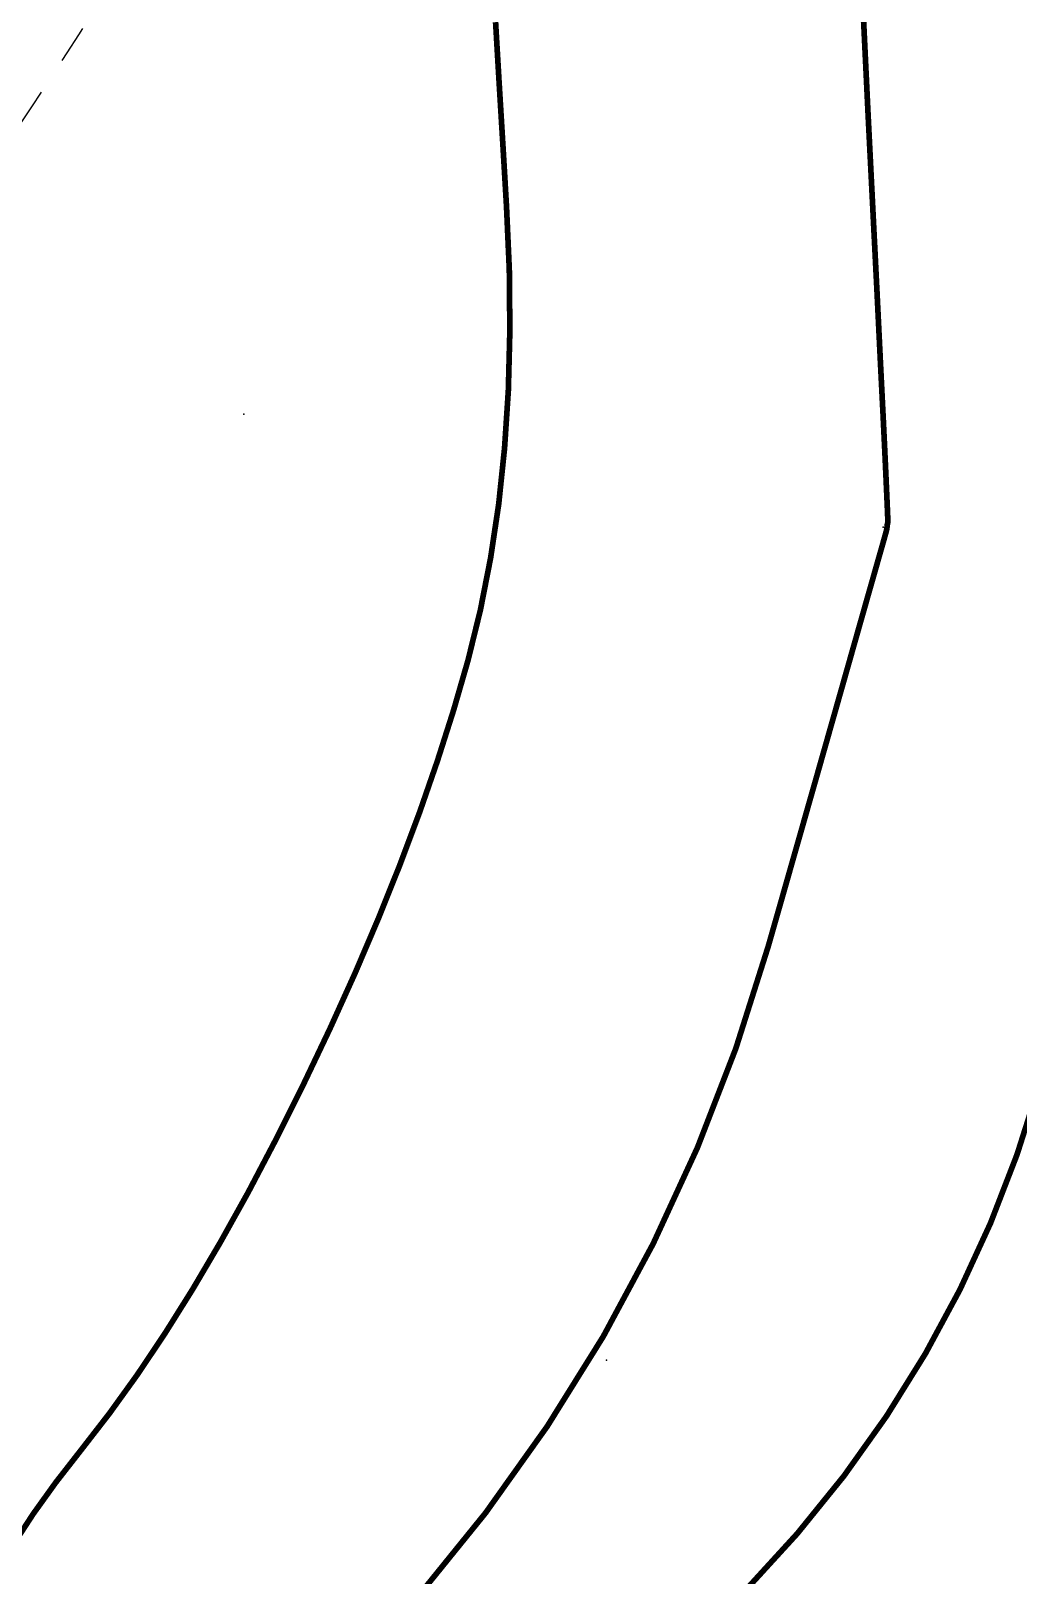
# Model space of a CAD drawing. Extents: x 940 to 1495, y 832 to 1212.
# Drawn here: x 1248.83 to 1261.84, y 867.61 to 887.96 of the extents above; entities that cross this region are included whole.
import ezdxf

# ---------------------------------------------------------------- set-up
doc = ezdxf.new("R2010")
doc.units = 0
doc.header["$LTSCALE"] = 0.5
doc.header["$PDSIZE"] = 0.2
doc.linetypes.add('X6', pattern=[2, 1, -1])
for name, color, linetype in [('DGX', 2, 'CONTINUOUS'), ('DLSS', 4, 'CONTINUOUS'), ('ZDH', 1, 'CONTINUOUS')]:
    doc.layers.add(name, color=color, linetype=linetype)

msp = doc.modelspace()

# ---------------------------------------------------------------- linework, layer by layer
at = {"layer": 'DGX', "linetype": 'Continuous', "const_width": 0.075, "flags": 128}
for points in [[(1248.603, 868.022), (1248.857, 868.413), (1249.155, 868.828), (1249.498, 869.268), (1249.863, 869.739), (1250.229, 870.247), (1250.594, 870.792), (1250.959, 871.374), (1251.324, 871.993), (1251.689, 872.648), (1252.053, 873.341), (1252.418, 874.071), (1252.771, 874.813), (1253.101, 875.543), (1253.407, 876.26), (1253.69, 876.965), (1253.95, 877.658), (1254.186, 878.339), (1254.399, 879.007), (1254.589, 879.663), (1254.752, 880.325), (1254.887, 881.012), (1254.994, 881.723), (1255.071, 882.459), (1255.121, 883.219), (1255.141, 884.004), (1255.134, 884.813), (1255.097, 885.647), (1255.048, 886.481), (1254.999, 887.291), (1254.953, 888.077)], [(1248.603, 868.022), (1248.857, 868.413), (1249.155, 868.828), (1249.498, 869.268), (1249.863, 869.739), (1250.229, 870.247), (1250.594, 870.792), (1250.959, 871.374), (1251.324, 871.993), (1251.689, 872.648), (1252.053, 873.341), (1252.418, 874.071), (1252.771, 874.813), (1253.101, 875.543), (1253.407, 876.26), (1253.69, 876.965), (1253.95, 877.658), (1254.186, 878.339), (1254.399, 879.007), (1254.589, 879.663), (1254.752, 880.325), (1254.887, 881.012), (1254.994, 881.723), (1255.071, 882.459), (1255.121, 883.219), (1255.141, 884.004), (1255.134, 884.813), (1255.097, 885.647), (1255.048, 886.481), (1254.999, 887.291), (1254.953, 888.077)], [(1248.603, 868.022), (1248.857, 868.413), (1249.155, 868.828), (1249.498, 869.268), (1249.863, 869.739), (1250.229, 870.247), (1250.594, 870.792), (1250.959, 871.374), (1251.324, 871.993), (1251.689, 872.648), (1252.053, 873.341), (1252.418, 874.071), (1252.771, 874.813), (1253.101, 875.543), (1253.407, 876.26), (1253.69, 876.965), (1253.95, 877.658), (1254.186, 878.339), (1254.399, 879.007), (1254.589, 879.663), (1254.752, 880.325), (1254.887, 881.012), (1254.994, 881.723), (1255.071, 882.459), (1255.121, 883.219), (1255.141, 884.004), (1255.134, 884.813), (1255.097, 885.647), (1255.048, 886.481), (1254.999, 887.291), (1254.953, 888.077)], [(1248.603, 868.022), (1248.857, 868.413), (1249.155, 868.828), (1249.498, 869.268), (1249.863, 869.739), (1250.229, 870.247), (1250.594, 870.792), (1250.959, 871.374), (1251.324, 871.993), (1251.689, 872.648), (1252.053, 873.341), (1252.418, 874.071), (1252.771, 874.813), (1253.101, 875.543), (1253.407, 876.26), (1253.69, 876.965), (1253.95, 877.658), (1254.186, 878.339), (1254.399, 879.007), (1254.589, 879.663), (1254.752, 880.325), (1254.887, 881.012), (1254.994, 881.723), (1255.071, 882.459), (1255.121, 883.219), (1255.141, 884.004), (1255.134, 884.813), (1255.097, 885.647), (1255.048, 886.481), (1254.999, 887.291), (1254.953, 888.077)], [(1248.603, 868.022), (1248.857, 868.413), (1249.155, 868.828), (1249.498, 869.268), (1249.863, 869.739), (1250.229, 870.247), (1250.594, 870.792), (1250.959, 871.374), (1251.324, 871.993), (1251.689, 872.648), (1252.053, 873.341), (1252.418, 874.071), (1252.771, 874.813), (1253.101, 875.543), (1253.407, 876.26), (1253.69, 876.965), (1253.95, 877.658), (1254.186, 878.339), (1254.399, 879.007), (1254.589, 879.663), (1254.752, 880.325), (1254.887, 881.012), (1254.994, 881.723), (1255.071, 882.459), (1255.121, 883.219), (1255.141, 884.004), (1255.134, 884.813), (1255.097, 885.647), (1255.048, 886.481), (1254.999, 887.291), (1254.953, 888.077)], [(1248.603, 868.022), (1248.857, 868.413), (1249.155, 868.828), (1249.498, 869.268), (1249.863, 869.739), (1250.229, 870.247), (1250.594, 870.792), (1250.959, 871.374), (1251.324, 871.993), (1251.689, 872.648), (1252.053, 873.341), (1252.418, 874.071), (1252.771, 874.813), (1253.101, 875.543), (1253.407, 876.26), (1253.69, 876.965), (1253.95, 877.658), (1254.186, 878.339), (1254.399, 879.007), (1254.589, 879.663), (1254.752, 880.325), (1254.887, 881.012), (1254.994, 881.723), (1255.071, 882.459), (1255.121, 883.219), (1255.141, 884.004), (1255.134, 884.813), (1255.097, 885.647), (1255.048, 886.481), (1254.999, 887.291), (1254.953, 888.077)], [(1253.929, 867.324), (1254.82, 868.425), (1255.634, 869.568), (1256.372, 870.751), (1257.031, 871.976), (1257.614, 873.241), (1258.12, 874.548), (1258.548, 875.896), (1258.914, 877.179), (1259.231, 878.292), (1259.499, 879.235), (1259.718, 880.007), (1259.889, 880.609), (1260.012, 881.041), (1260.086, 881.302), (1260.111, 881.394), (1260.111, 881.4), (1260.112, 881.405), (1260.113, 881.41), (1260.113, 881.415), (1260.114, 881.42), (1260.114, 881.424), (1260.114, 881.428), (1260.115, 881.432), (1260.115, 881.436), (1260.115, 881.441), (1260.116, 881.446), (1260.117, 881.452), (1260.119, 881.458), (1260.12, 881.465), (1260.122, 881.473), (1260.124, 881.482), (1260.122, 881.574), (1260.111, 881.832), (1260.092, 882.257), (1260.064, 882.849), (1260.026, 883.607), (1259.981, 884.532), (1259.926, 885.623), (1259.863, 886.88), (1259.802, 888.155)], [(1253.929, 867.324), (1254.82, 868.425), (1255.634, 869.568), (1256.372, 870.751), (1257.031, 871.976), (1257.614, 873.241), (1258.12, 874.548), (1258.548, 875.896), (1258.914, 877.179), (1259.231, 878.292), (1259.499, 879.235), (1259.718, 880.007), (1259.889, 880.609), (1260.012, 881.041), (1260.086, 881.302), (1260.111, 881.394), (1260.111, 881.4), (1260.112, 881.405), (1260.113, 881.41), (1260.113, 881.415), (1260.114, 881.42), (1260.114, 881.424), (1260.114, 881.428), (1260.115, 881.432), (1260.115, 881.436), (1260.115, 881.441), (1260.116, 881.446), (1260.117, 881.452), (1260.119, 881.458), (1260.12, 881.465), (1260.122, 881.473), (1260.124, 881.482), (1260.122, 881.574), (1260.111, 881.832), (1260.092, 882.257), (1260.064, 882.849), (1260.026, 883.607), (1259.981, 884.532), (1259.926, 885.623), (1259.863, 886.88), (1259.802, 888.155)], [(1253.929, 867.324), (1254.82, 868.425), (1255.634, 869.568), (1256.372, 870.751), (1257.031, 871.976), (1257.614, 873.241), (1258.12, 874.548), (1258.548, 875.896), (1258.914, 877.179), (1259.231, 878.292), (1259.499, 879.235), (1259.718, 880.007), (1259.889, 880.609), (1260.012, 881.041), (1260.086, 881.302), (1260.111, 881.394), (1260.111, 881.4), (1260.112, 881.405), (1260.113, 881.41), (1260.113, 881.415), (1260.114, 881.42), (1260.114, 881.424), (1260.114, 881.428), (1260.115, 881.432), (1260.115, 881.436), (1260.115, 881.441), (1260.116, 881.446), (1260.117, 881.452), (1260.119, 881.458), (1260.12, 881.465), (1260.122, 881.473), (1260.124, 881.482), (1260.122, 881.574), (1260.111, 881.832), (1260.092, 882.257), (1260.064, 882.849), (1260.026, 883.607), (1259.981, 884.532), (1259.926, 885.623), (1259.863, 886.88), (1259.802, 888.155)], [(1253.929, 867.324), (1254.82, 868.425), (1255.634, 869.568), (1256.372, 870.751), (1257.031, 871.976), (1257.614, 873.241), (1258.12, 874.548), (1258.548, 875.896), (1258.914, 877.179), (1259.231, 878.292), (1259.499, 879.235), (1259.718, 880.007), (1259.889, 880.609), (1260.012, 881.041), (1260.086, 881.302), (1260.111, 881.394), (1260.111, 881.4), (1260.112, 881.405), (1260.113, 881.41), (1260.113, 881.415), (1260.114, 881.42), (1260.114, 881.424), (1260.114, 881.428), (1260.115, 881.432), (1260.115, 881.436), (1260.115, 881.441), (1260.116, 881.446), (1260.117, 881.452), (1260.119, 881.458), (1260.12, 881.465), (1260.122, 881.473), (1260.124, 881.482), (1260.122, 881.574), (1260.111, 881.832), (1260.092, 882.257), (1260.064, 882.849), (1260.026, 883.607), (1259.981, 884.532), (1259.926, 885.623), (1259.863, 886.88), (1259.802, 888.155)], [(1253.929, 867.324), (1254.82, 868.425), (1255.634, 869.568), (1256.372, 870.751), (1257.031, 871.976), (1257.614, 873.241), (1258.12, 874.548), (1258.548, 875.896), (1258.914, 877.179), (1259.231, 878.292), (1259.499, 879.235), (1259.718, 880.007), (1259.889, 880.609), (1260.012, 881.041), (1260.086, 881.302), (1260.111, 881.394), (1260.111, 881.4), (1260.112, 881.405), (1260.113, 881.41), (1260.113, 881.415), (1260.114, 881.42), (1260.114, 881.424), (1260.114, 881.428), (1260.115, 881.432), (1260.115, 881.436), (1260.115, 881.441), (1260.116, 881.446), (1260.117, 881.452), (1260.119, 881.458), (1260.12, 881.465), (1260.122, 881.473), (1260.124, 881.482), (1260.122, 881.574), (1260.111, 881.832), (1260.092, 882.257), (1260.064, 882.849), (1260.026, 883.607), (1259.981, 884.532), (1259.926, 885.623), (1259.863, 886.88), (1259.802, 888.155)], [(1253.929, 867.324), (1254.82, 868.425), (1255.634, 869.568), (1256.372, 870.751), (1257.031, 871.976), (1257.614, 873.241), (1258.12, 874.548), (1258.548, 875.896), (1258.914, 877.179), (1259.231, 878.292), (1259.499, 879.235), (1259.718, 880.007), (1259.889, 880.609), (1260.012, 881.041), (1260.086, 881.302), (1260.111, 881.394), (1260.111, 881.4), (1260.112, 881.405), (1260.113, 881.41), (1260.113, 881.415), (1260.114, 881.42), (1260.114, 881.424), (1260.114, 881.428), (1260.115, 881.432), (1260.115, 881.436), (1260.115, 881.441), (1260.116, 881.446), (1260.117, 881.452), (1260.119, 881.458), (1260.12, 881.465), (1260.122, 881.473), (1260.124, 881.482), (1260.122, 881.574), (1260.111, 881.832), (1260.092, 882.257), (1260.064, 882.849), (1260.026, 883.607), (1259.981, 884.532), (1259.926, 885.623), (1259.863, 886.88), (1259.802, 888.155)], [(1258.257, 867.417), (1258.928, 868.151), (1259.545, 868.913), (1260.108, 869.704), (1260.618, 870.523), (1261.075, 871.37), (1261.478, 872.246), (1261.828, 873.151), (1262.125, 874.084)], [(1258.257, 867.417), (1258.928, 868.151), (1259.545, 868.913), (1260.108, 869.704), (1260.618, 870.523), (1261.075, 871.37), (1261.478, 872.246), (1261.828, 873.151), (1262.125, 874.084)], [(1258.257, 867.417), (1258.928, 868.151), (1259.545, 868.913), (1260.108, 869.704), (1260.618, 870.523), (1261.075, 871.37), (1261.478, 872.246), (1261.828, 873.151), (1262.125, 874.084)], [(1258.257, 867.417), (1258.928, 868.151), (1259.545, 868.913), (1260.108, 869.704), (1260.618, 870.523), (1261.075, 871.37), (1261.478, 872.246), (1261.828, 873.151), (1262.125, 874.084)], [(1258.257, 867.417), (1258.928, 868.151), (1259.545, 868.913), (1260.108, 869.704), (1260.618, 870.523), (1261.075, 871.37), (1261.478, 872.246), (1261.828, 873.151), (1262.125, 874.084)], [(1258.257, 867.417), (1258.928, 868.151), (1259.545, 868.913), (1260.108, 869.704), (1260.618, 870.523), (1261.075, 871.37), (1261.478, 872.246), (1261.828, 873.151), (1262.125, 874.084)]]:
    msp.add_lwpolyline(points, dxfattribs=at)
at = {"layer": 'DLSS', "linetype": 'X6'}
msp.add_lwpolyline([(1251.691, 917.6, 0.003345), (1250.879, 911.617, 0.018912), (1250.764, 910.351, 0.102821), (1250.992, 908.869, -0.051475), (1252.394, 903.476, -0.024367), (1253.02, 897.414, -0.074187), (1252.768, 894.738, -0.049448), (1251.955, 892.447, -0.025066), (1250.051, 888.876, -0.023889), (1247.538, 885.104, 0.020447), (1244.85, 881.129, 0.028072), (1241.171, 874.356, 0.01543), (1235.431, 861.17, 0.0312), (1234.986, 859.818, 0.010773), (1233.844, 855.015, 0.010773)], format="xyb", dxfattribs=at)
at = {"layer": 'ZDH', "linetype": 'Continuous'}
for p in [(1251.636, 882.909, 28.758), (1251.636, 882.909, 28.758), (1251.636, 882.909, 28.758), (1260.061, 881.422, 27.015), (1260.061, 881.422, 27.015), (1260.061, 881.422, 27.015), (1256.417, 870.44, 27.141), (1256.417, 870.44, 27.141), (1256.417, 870.44, 27.141)]:
    msp.add_point(p, dxfattribs=at)

doc.saveas('drawing.dxf')
